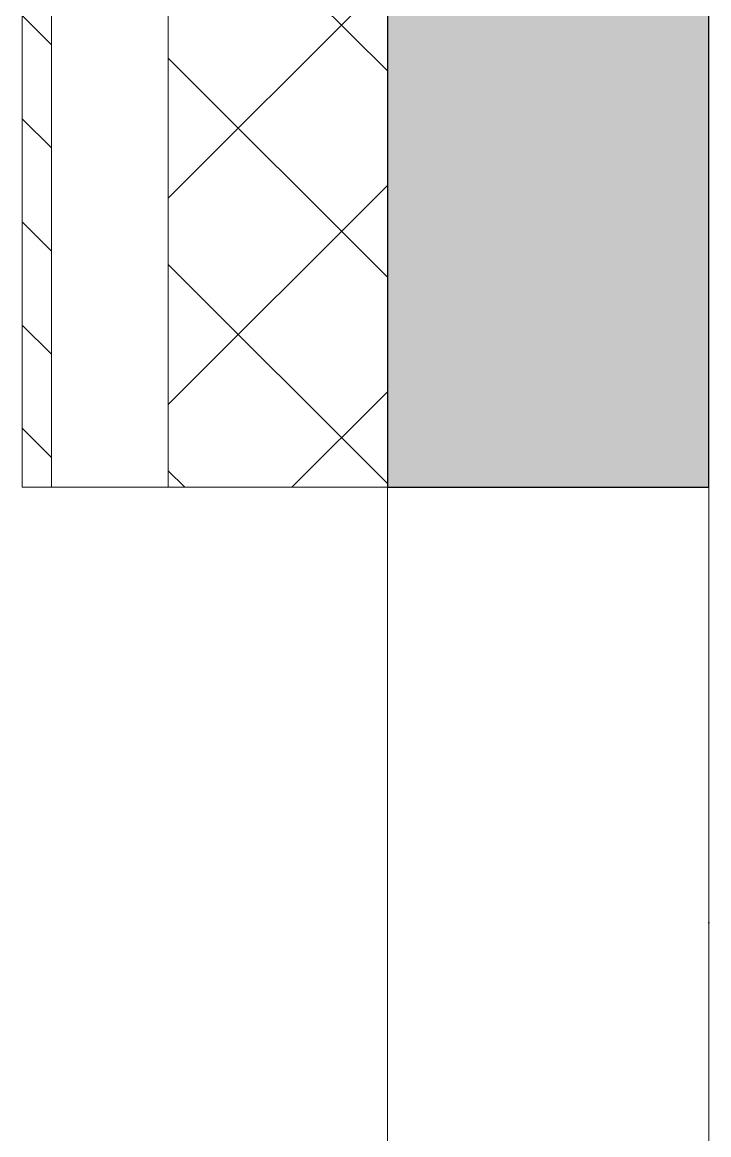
# Model space of a CAD drawing. Header units: millimetres. Extents: x 12986 to 523328, y -9759 to 30092.
# Drawn here: x 61637 to 62107, y 6876 to 7639 of the extents above; entities that cross this region are included whole.
import ezdxf

# ---------------------------------------------------------------- set-up
doc = ezdxf.new("R2010")
doc.units = ezdxf.units.MM
doc.linetypes.add('50_200_ШТРИХ_1Т_ш5_п1_п1_', pattern=[700, 500, -100, 0, -100])
for name, color, linetype, lineweight in [('A-WALL-1', 7, 'Continuous', 25), ('A-WALL-8', 7, 'Continuous', 9), ('A-WALL-FNSH-1', 7, 'Continuous', 9), ('A-WALL-PATT-1', 7, 'Continuous', 5), ('I-WALL', 7, 'Continuous', 5), ('Оси-2', 7, '50_200_ШТРИХ_1Т_ш5_п1_п1_', 9)]:
    doc.layers.add(name, color=color, linetype=linetype, lineweight=lineweight)

msp = doc.modelspace()

# ---------------------------------------------------------------- hatches: boundary and pattern name
at = {"layer": 'A-WALL-PATT-1'}
h = msp.add_hatch(dxfattribs=at)
h.set_pattern_fill('FP_18', color=256, style=0, pattern_type=2)
h.set_pattern_definition([(135, (61996.893, 0), (-35.35534, -35.35534), [])])
h.paths.add_polyline_path([(61636.89328, -330), (61656.89328, -330), (61656.89328, 3820.0001), (61636.89328, 3820.0001), (61636.89328, -250)], flags=0)
h.paths.add_polyline_path([(61636.89328, 5370.0001), (61656.89328, 5370.0001), (61656.89328, 5620.0001), (61636.89328, 5620.0001)], flags=0)
h.paths.add_polyline_path([(61656.89328, 7320.0001), (61656.89328, 8599.99999), (61636.89328, 8599.99999), (61636.89328, 7320.0001)], flags=0)
h.paths.add_polyline_path([(61656.89328, 10899.99999), (61656.89328, 12300.00001), (61636.89328, 12300.00001), (61636.89328, 10899.99999)], flags=0)
h.paths.add_polyline_path([(61636.89328, 13200.00001), (61656.89328, 13200.00001), (61656.89328, 15353), (61636.89328, 15353), (61636.89328, 15126.16241)], flags=0)
h = msp.add_hatch(dxfattribs=at)
h.set_pattern_fill('FP_2', color=256, style=0, pattern_type=2)
h.set_pattern_definition([(45, (61996.89, 0), (-70.7107, 70.7107), []), (135, (61996.89, 0), (-70.7107, -70.7107), [])])
h.paths.add_polyline_path([(61886.89328, -100), (61886.89328, 3820.0001), (61736.89328, 3820.0001), (61736.89328, -100)], flags=0)
h.paths.add_polyline_path([(61736.89328, 5370.0001), (61886.89328, 5370.0001), (61886.89328, 5620.0001), (61736.89328, 5620.0001)], flags=0)
h.paths.add_polyline_path([(61886.89328, 7320.0001), (61886.89328, 8530.99999), (61880.89328, 8530.99999), (61880.89328, 8599.99999), (61736.89328, 8599.99999), (61736.89328, 7320.0001)], flags=0)
h.paths.add_polyline_path([(61886.89328, 10899.99999), (61886.89328, 12231.00001), (61880.89328, 12231.00001), (61880.89328, 12300.00001), (61736.89328, 12300.00001), (61736.89328, 10899.99999)], flags=0)
h.paths.add_polyline_path([(61880.89328, 13200.00001), (61880.89328, 13269.00001), (61886.89328, 13269.00001), (61886.89328, 15350), (61736.89328, 15350), (61736.89328, 13200.00001)], flags=0)
h = msp.add_hatch(dxfattribs=at)
h.set_pattern_fill('FP_1', color=256, style=0, pattern_type=2)
h.set_pattern_definition([(45, (61996.89, 0), (-57.0246, 57.0246), []), (45, (62053.92, 0), (-57.0246, 57.0246), [100.806, -20.161, 3.353, -16.808])])
h.paths.add_polyline_path([(62106.89328, -100), (62106.89328, 3820.0001), (61886.89328, 3820.0001), (61886.89328, -100)], flags=0)
h.paths.add_polyline_path([(61886.89328, 5370.0001), (62106.89328, 5370.0001), (62106.89328, 5620.0001), (61886.89328, 5620.0001)], flags=0)
h.paths.add_polyline_path([(61886.89328, 7320.0001), (62106.89328, 7320.0001), (62106.89328, 7900.00001), (61886.89328, 7900.00001)], flags=0)

# ---------------------------------------------------------------- linework, layer by layer
at = {"layer": 'A-WALL-1'}
for p, q in [((61886.89328, 7900.00001), (61886.89328, 7320.0001)), ((62106.89328, 7320.0001), (62106.89328, 7680.00001)), ((61886.89328, 7320.0001), (62106.89328, 7320.0001))]:
    msp.add_line(p, q, dxfattribs=at)
at = {"layer": 'A-WALL-8'}
for p, q in [((61656.89328, 8599.99999), (61656.89328, 7320.0001)), ((61736.89328, 8599.99999), (61736.89328, 7320.0001)), ((61656.89328, 7320.0001), (61886.89328, 7320.0001))]:
    msp.add_line(p, q, dxfattribs=at)
at = {"layer": 'A-WALL-FNSH-1'}
for p, q in [((61636.89328, 8599.99999), (61636.89328, 7320.0001)), ((61636.89328, 7320.0001), (61656.89328, 7320.0001))]:
    msp.add_line(p, q, dxfattribs=at)
at = {"layer": 'I-WALL'}
for p, q in [((61886.89328, 5620.0001), (61886.89328, 7320.0001)), ((62106.89328, 7320.0001), (62106.89328, 5620.0001))]:
    msp.add_line(p, q, dxfattribs=at)
at = {"layer": 'Оси-2'}
msp.add_line((62106.89328, -4080), (62106.89328, 28636.94316), dxfattribs=at)

doc.saveas('drawing.dxf')
